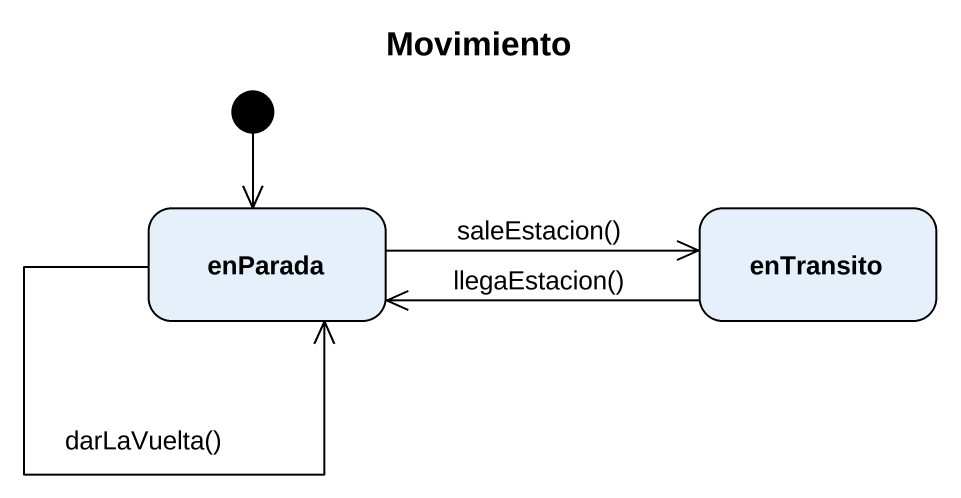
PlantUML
@startuml
title Movimiento
hide empty description
state enParada
state enTransito
[*] --> enParada
enParada --> enParada : darLaVuelta()
enParada -right-> enTransito : saleEstacion()
enTransito -left-> enParada : llegaEstacion()
@enduml
